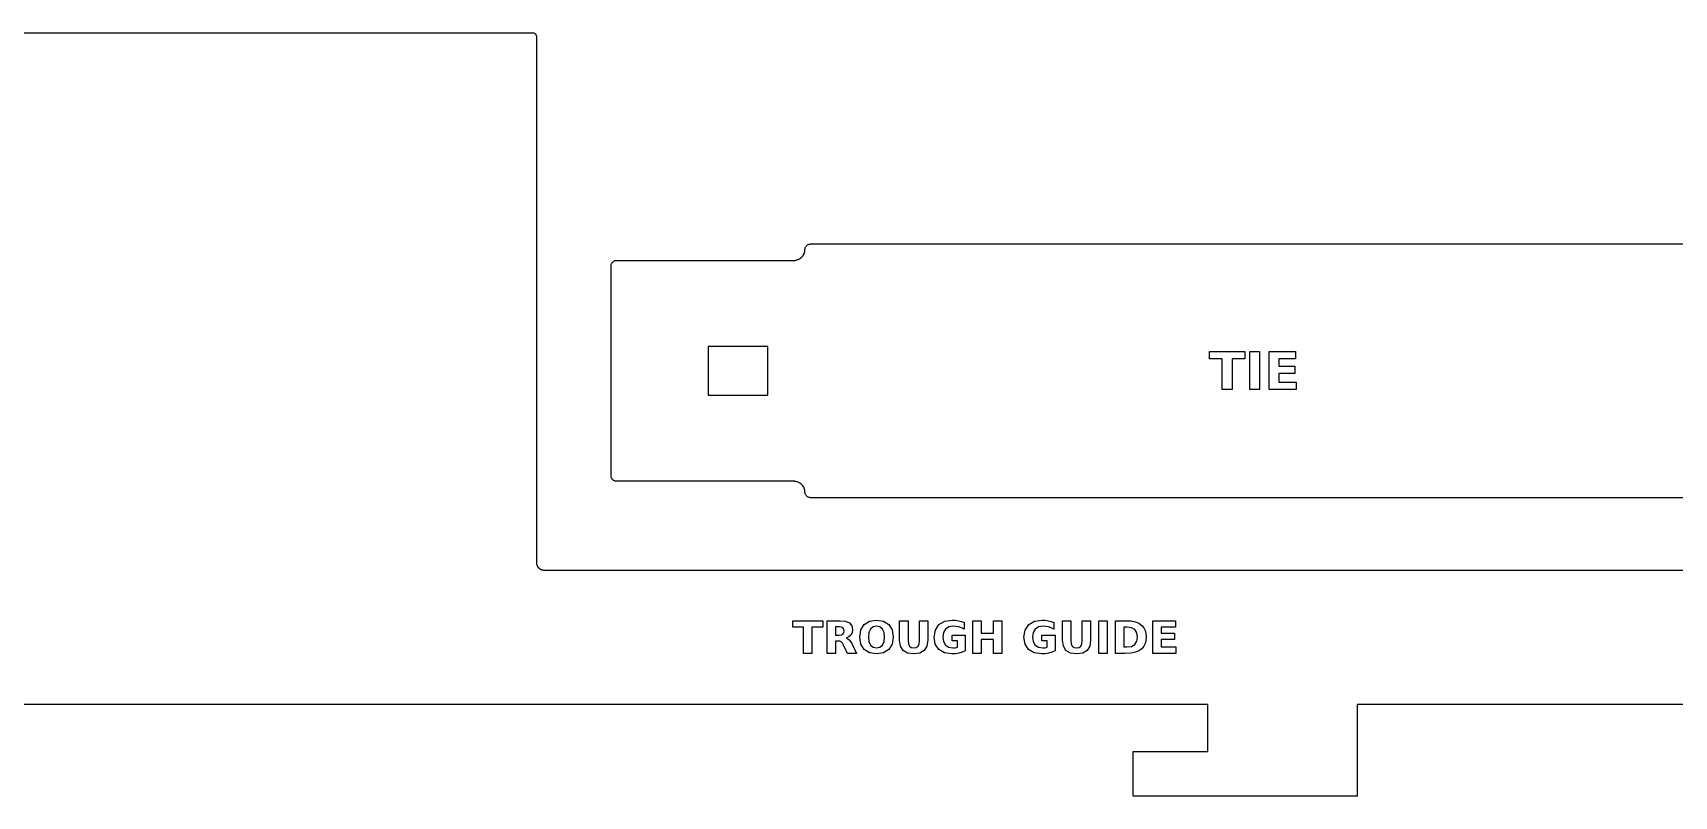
# Model space of a CAD drawing. Header units: millimetres. Extents: x 189 to 489, y 95 to 286.
# Drawn here: x 348.4 to 426, y 238.1 to 274.2 of the extents above; entities that cross this region are included whole.
import ezdxf

# ---------------------------------------------------------------- set-up
doc = ezdxf.new("R2010")
doc.units = ezdxf.units.MM
doc.header["$MEASUREMENT"] = 0
doc.layers.add('CUT', color=7, linetype='Continuous', lineweight=0)
doc.layers.add('ENGRAVE', color=7, linetype='Continuous', lineweight=0)

msp = doc.modelspace()

# ---------------------------------------------------------------- linework, layer by layer
at = {"layer": 'CUT', "color": 1, "lineweight": 25, "true_color": 0xff0000}
for points in [[(322.968, 274.214), (372.004, 274.214), (372.021, 274.213), (372.039, 274.211), (372.055, 274.207), (372.072, 274.201), (372.087, 274.193), (372.102, 274.184), (372.116, 274.174), (372.129, 274.163), (372.141, 274.15), (372.151, 274.136), (372.16, 274.121), (372.167, 274.105), (372.173, 274.089), (372.177, 274.072), (372.18, 274.055), (372.181, 274.038), (372.181, 249.169), (372.181, 249.165), (372.182, 249.137), (372.183, 249.128), (372.187, 249.102), (372.188, 249.094), (372.195, 249.069), (372.197, 249.06), (372.206, 249.036), (372.209, 249.028), (372.22, 249.005), (372.224, 248.997), (372.238, 248.975), (372.243, 248.967), (372.258, 248.947), (372.264, 248.94), (372.281, 248.921), (372.287, 248.915), (372.306, 248.897), (372.313, 248.892), (372.334, 248.876), (372.341, 248.871), (372.363, 248.858), (372.371, 248.854), (372.394, 248.843), (372.402, 248.84), (372.427, 248.831), (372.435, 248.828), (372.46, 248.822), (372.469, 248.82), (372.494, 248.817), (372.503, 248.816), (372.531, 248.814), (372.535, 248.814), (481.365, 248.814)], [(426.95, 252.236), (385.145, 252.236), (385.119, 252.237), (385.095, 252.241), (385.07, 252.247), (385.046, 252.255), (385.023, 252.265), (385.002, 252.278), (384.981, 252.293), (384.962, 252.309), (384.945, 252.327), (384.929, 252.347), (384.916, 252.368), (384.904, 252.391), (384.895, 252.414), (384.888, 252.438), (384.883, 252.463), (384.88, 252.488), (384.878, 252.528), (384.877, 252.541), (384.871, 252.58), (384.869, 252.593), (384.859, 252.63), (384.856, 252.643), (384.842, 252.679), (384.837, 252.691), (384.821, 252.727), (384.815, 252.738), (384.795, 252.771), (384.788, 252.782), (384.764, 252.814), (384.756, 252.824), (384.73, 252.852), (384.721, 252.862), (384.692, 252.888), (384.682, 252.896), (384.651, 252.919), (384.64, 252.926), (384.606, 252.946), (384.595, 252.953), (384.56, 252.969), (384.548, 252.974), (384.511, 252.987), (384.499, 252.991), (384.461, 253), (384.448, 253.003), (384.41, 253.009), (384.397, 253.01), (384.355, 253.012), (384.348, 253.012), (375.973, 253.012), (375.947, 253.013), (375.921, 253.017), (375.921, 253.017), (375.896, 253.024), (375.872, 253.032), (375.848, 253.043), (375.826, 253.057), (375.805, 253.072), (375.786, 253.09), (375.768, 253.109), (375.753, 253.13), (375.74, 253.152), (375.728, 253.176), (375.72, 253.2), (375.713, 253.225), (375.71, 253.251), (375.708, 253.277), (375.708, 263.19), (375.71, 263.216), (375.713, 263.241), (375.72, 263.267), (375.728, 263.291), (375.74, 263.315), (375.753, 263.337), (375.768, 263.358), (375.786, 263.377), (375.805, 263.394), (375.826, 263.41), (375.848, 263.423), (375.872, 263.434), (375.896, 263.443), (375.921, 263.449), (375.947, 263.453), (375.973, 263.454), (384.348, 263.454), (384.355, 263.455), (384.397, 263.457), (384.41, 263.458), (384.448, 263.464), (384.461, 263.466), (384.499, 263.476), (384.511, 263.479), (384.548, 263.493), (384.56, 263.498), (384.595, 263.514), (384.606, 263.52), (384.64, 263.54), (384.651, 263.547), (384.682, 263.571), (384.692, 263.579), (384.721, 263.605), (384.73, 263.614), (384.756, 263.643), (384.764, 263.653), (384.788, 263.684), (384.795, 263.695), (384.815, 263.729), (384.821, 263.74), (384.837, 263.775), (384.842, 263.787), (384.856, 263.824), (384.859, 263.836), (384.869, 263.874), (384.871, 263.887), (384.877, 263.925), (384.878, 263.938), (384.88, 263.979), (384.883, 264.004), (384.888, 264.029), (384.895, 264.053), (384.904, 264.076), (384.916, 264.098), (384.929, 264.12), (384.945, 264.139), (384.962, 264.158), (384.981, 264.174), (385.002, 264.189), (385.023, 264.201), (385.046, 264.212), (385.07, 264.22), (385.095, 264.226), (385.119, 264.229), (385.145, 264.231), (426.95, 264.231)], [(463.903, 242.464), (410.986, 242.464), (410.986, 240.242), (410.986, 238.125), (400.403, 238.125), (400.403, 240.242), (403.931, 240.242), (403.931, 242.464), (343.958, 242.464)]]:
    msp.add_lwpolyline(points, dxfattribs=at)
msp.add_lwpolyline([(380.294, 259.38), (380.294, 257.087), (383.117, 257.087), (383.117, 259.38), (380.294, 259.38)], close=True, dxfattribs=at)
at = {"layer": 'ENGRAVE', "color": 5, "lineweight": 25, "true_color": 0x0000ff}
for points in [[(404.011, 259.145), (405.67, 259.145), (405.67, 258.794), (405.073, 258.794), (405.073, 257.344), (404.609, 257.344), (404.609, 258.794), (404.011, 258.794), (404.011, 259.145)], [(406.829, 259.145), (408.081, 259.145), (408.081, 258.794), (407.293, 258.794), (407.293, 258.459), (408.035, 258.459), (408.035, 258.108), (407.293, 258.108), (407.293, 257.695), (408.108, 257.695), (408.108, 257.344), (406.829, 257.344), (406.829, 259.145)], [(384.298, 246.42), (385.72, 246.42), (385.72, 246.119), (385.208, 246.119), (385.208, 244.877), (384.811, 244.877), (384.811, 246.119), (384.298, 246.119), (384.298, 246.42)], [(386.324, 245.461), (386.324, 244.877), (385.926, 244.877), (385.926, 246.42), (386.534, 246.42), (386.798, 246.395), (386.981, 246.318), (387.087, 246.186), (387.123, 245.994), (387.104, 245.855), (387.049, 245.743), (386.956, 245.658), (386.826, 245.598), (386.903, 245.568), (386.972, 245.514), (387.037, 245.432), (387.103, 245.315), (387.319, 244.877), (386.896, 244.877), (386.707, 245.26), (386.65, 245.358), (386.592, 245.419), (386.524, 245.451), (386.436, 245.461), (386.324, 245.461)], [(386.491, 245.736), (386.599, 245.748), (386.671, 245.782), (386.711, 245.844), (386.725, 245.935), (386.711, 246.026), (386.671, 246.086), (386.599, 246.121), (386.491, 246.132), (386.324, 246.132), (386.324, 245.736), (386.491, 245.736)], [(388.261, 246.448), (388.592, 246.395), (388.844, 246.235), (389.002, 245.982), (389.055, 245.647), (389.002, 245.313), (388.844, 245.06), (388.592, 244.9), (388.261, 244.847), (387.93, 244.9), (387.678, 245.06), (387.52, 245.313), (387.467, 245.647), (387.52, 245.982), (387.678, 246.235), (387.93, 246.395), (388.261, 246.448)], [(388.261, 246.16), (388.099, 246.126), (387.979, 246.025), (387.904, 245.864), (387.878, 245.647), (387.904, 245.431), (387.979, 245.27), (388.099, 245.169), (388.261, 245.135), (388.423, 245.169), (388.544, 245.27), (388.619, 245.431), (388.644, 245.647), (388.619, 245.864), (388.544, 246.025), (388.423, 246.126), (388.261, 246.16)], [(389.355, 246.42), (389.753, 246.42), (389.753, 245.495), (389.769, 245.331), (389.816, 245.222), (389.898, 245.16), (390.02, 245.14), (390.142, 245.16), (390.225, 245.222), (390.272, 245.331), (390.287, 245.495), (390.287, 246.42), (390.685, 246.42), (390.685, 245.495), (390.644, 245.209), (390.521, 245.007), (390.314, 244.887), (390.02, 244.847), (389.727, 244.887), (389.52, 245.007), (389.396, 245.209), (389.355, 245.495), (389.355, 246.42)], [(392.461, 244.992), (392.309, 244.929), (392.152, 244.883), (391.989, 244.856), (391.821, 244.847), (391.476, 244.901), (391.211, 245.063), (391.042, 245.317), (390.985, 245.647), (391.043, 245.98), (391.215, 246.234), (391.486, 246.395), (391.843, 246.448), (391.994, 246.441), (392.138, 246.419), (392.275, 246.383), (392.404, 246.333), (392.404, 246.014), (392.275, 246.078), (392.148, 246.123), (392.02, 246.151), (391.892, 246.16), (391.681, 246.126), (391.525, 246.027), (391.429, 245.866), (391.397, 245.647), (391.428, 245.43), (391.521, 245.269), (391.671, 245.169), (391.873, 245.135), (391.933, 245.137), (391.988, 245.143), (392.039, 245.153), (392.084, 245.168), (392.084, 245.467), (391.841, 245.467), (391.841, 245.734), (392.461, 245.734), (392.461, 244.992)], [(392.812, 246.42), (393.209, 246.42), (393.209, 245.832), (393.797, 245.832), (393.797, 246.42), (394.194, 246.42), (394.194, 244.877), (393.797, 244.877), (393.797, 245.531), (393.209, 245.531), (393.209, 244.877), (392.812, 244.877), (392.812, 246.42)], [(396.707, 244.992), (396.555, 244.929), (396.398, 244.883), (396.235, 244.856), (396.067, 244.847), (395.721, 244.901), (395.456, 245.063), (395.287, 245.317), (395.231, 245.647), (395.288, 245.98), (395.46, 246.234), (395.732, 246.395), (396.089, 246.448), (396.239, 246.441), (396.383, 246.419), (396.521, 246.383), (396.65, 246.333), (396.65, 246.014), (396.521, 246.078), (396.393, 246.123), (396.265, 246.151), (396.137, 246.16), (395.927, 246.126), (395.771, 246.027), (395.674, 245.866), (395.642, 245.647), (395.673, 245.43), (395.766, 245.269), (395.916, 245.169), (396.119, 245.135), (396.179, 245.137), (396.234, 245.143), (396.285, 245.153), (396.33, 245.168), (396.33, 245.467), (396.086, 245.467), (396.086, 245.734), (396.707, 245.734), (396.707, 244.992)], [(397.057, 246.42), (397.455, 246.42), (397.455, 245.495), (397.471, 245.331), (397.518, 245.222), (397.6, 245.16), (397.722, 245.14), (397.844, 245.16), (397.927, 245.222), (397.974, 245.331), (397.989, 245.495), (397.989, 246.42), (398.387, 246.42), (398.387, 245.495), (398.346, 245.209), (398.223, 245.007), (398.015, 244.887), (397.722, 244.847), (397.429, 244.887), (397.221, 245.007), (397.098, 245.209), (397.057, 245.495), (397.057, 246.42)], [(399.563, 246.42), (399.983, 246.42), (400.289, 246.408), (400.506, 246.37), (400.666, 246.303), (400.801, 246.2), (400.896, 246.088), (400.962, 245.959), (401.002, 245.814), (401.015, 245.65), (401.002, 245.485), (400.962, 245.339), (400.896, 245.21), (400.801, 245.097), (400.665, 244.995), (400.504, 244.927), (400.287, 244.89), (399.983, 244.877), (399.563, 244.877), (399.563, 246.42)], [(399.961, 246.119), (399.961, 245.178), (400.104, 245.178), (400.319, 245.208), (400.476, 245.299), (400.573, 245.447), (400.605, 245.65), (400.573, 245.852), (400.477, 245.999), (400.32, 246.089), (400.104, 246.119), (399.961, 246.119)], [(401.321, 246.42), (402.394, 246.42), (402.394, 246.119), (401.718, 246.119), (401.718, 245.832), (402.354, 245.832), (402.354, 245.531), (401.718, 245.531), (401.718, 245.178), (402.417, 245.178), (402.417, 244.877), (401.321, 244.877), (401.321, 246.42)]]:
    msp.add_lwpolyline(points, close=True, dxfattribs=at)
for points in [[(405.91, 259.145), (406.374, 259.145), (406.374, 257.344), (405.91, 257.344), (405.91, 259.145)], [(398.776, 246.42), (399.174, 246.42), (399.174, 244.877), (398.776, 244.877), (398.776, 246.42)]]:
    msp.add_lwpolyline(points, dxfattribs=at)

doc.saveas('drawing.dxf')
